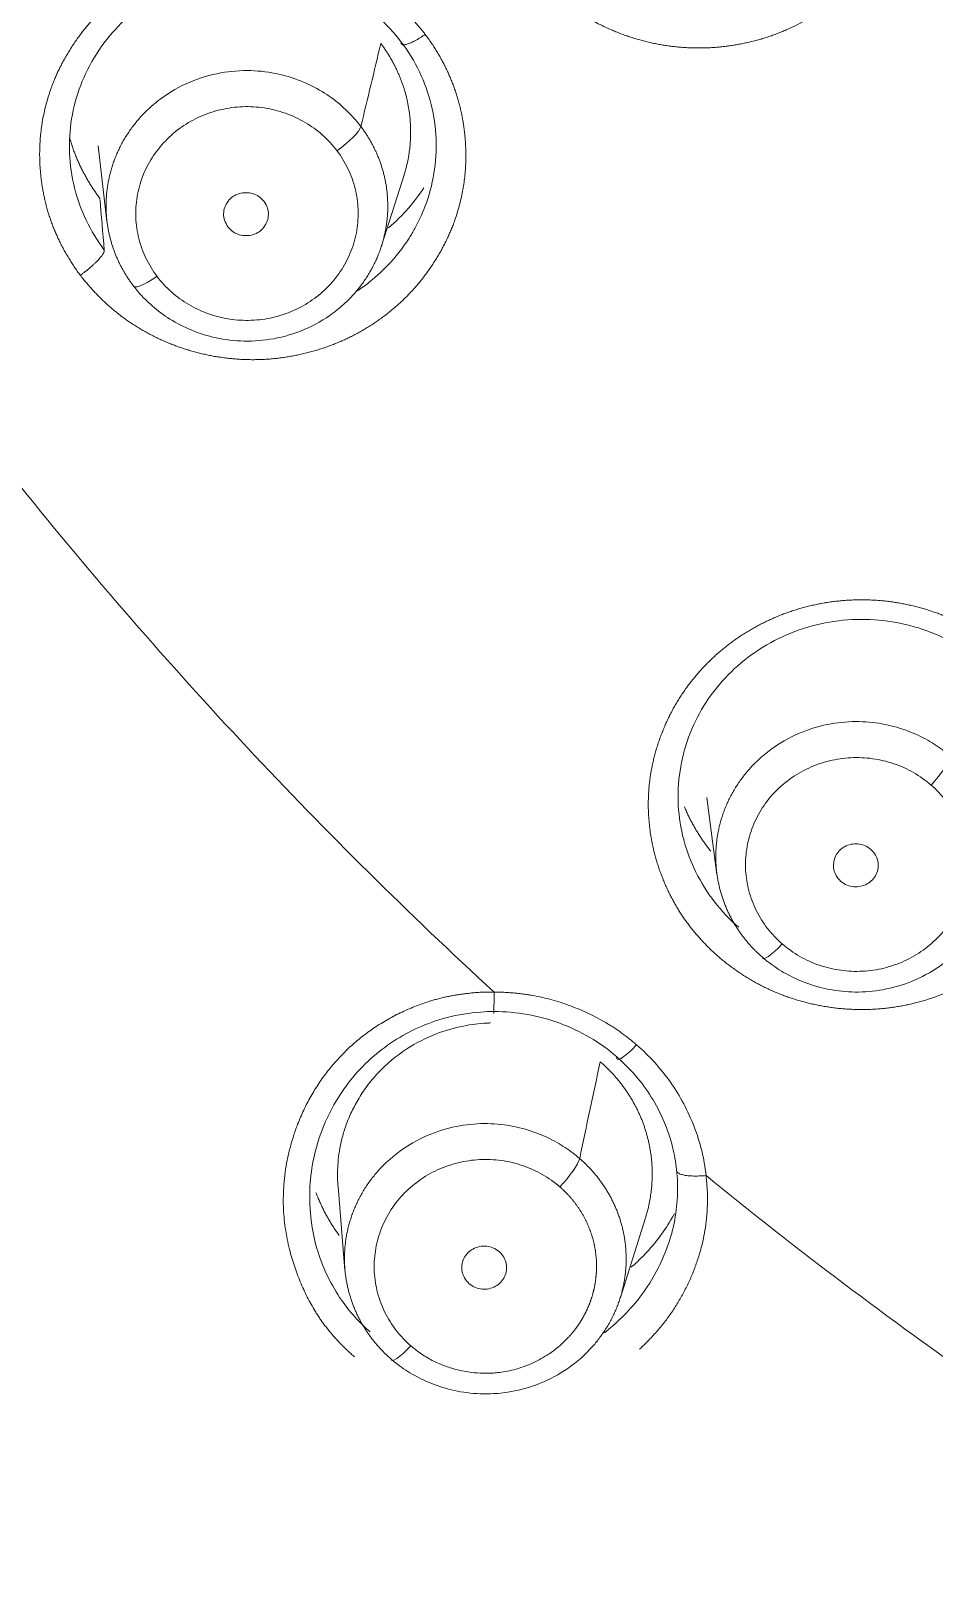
# Model space of a CAD drawing. Extents: x 19821 to 22981, y -91 to 2224.
# Drawn here: x 20707.21 to 20716.31, y 1173.91 to 1189.54 of the extents above; entities that cross this region are included whole.
import ezdxf

# ---------------------------------------------------------------- set-up
doc = ezdxf.new("R2010")
doc.units = 0
doc.header["$LTSCALE"] = 10
doc.header["$MEASUREMENT"] = 0
doc.layers.add('1', color=7, linetype='CONTINUOUS')

msp = doc.modelspace()

# ---------------------------------------------------------------- linework, layer by layer
at = {"layer": '1', "color": 7, "linetype": 'Continuous', "lineweight": 18}
for p, q in [((20707.884, 1188.379), (20707.974, 1187.615)), ((20710.742, 1187.371), (20710.976, 1188.106)), ((20714.02, 1181.81), (20714.123, 1181.035)), ((20710.303, 1177.891), (20710.373, 1177.044)), ((20713.146, 1176.76), (20713.402, 1177.573))]:
    msp.add_line(p, q, dxfattribs=at)
at = {"layer": '1', "color": 7, "linetype": 'Continuous', "lineweight": 13}
msp.add_line((20708.236, 1186.975), (20708.236, 1186.975), dxfattribs=at)
at = {"layer": '1', "color": 7, "linetype": 'Continuous', "lineweight": 18}
for centre, major_axis, ratio, start_param, end_param in [((20744.931, 1212.247), (-60.5, 0), 0.961262, 4.72417, 7.004197), ((20744.931, 1212.384), (60, 0), 0.961262, 1.582577, 4.712389), ((20744.931, 1212.384), (-59.925, 0), 0.961262, 4.712389, 7.853982), ((20710.292, 1188.413), (-0.239, -0.181), 0.223058, 1.404301, 2.877198), ((20708.478, 1187.146), (0.239, 0.181), 0.223107, 3.002507, 4.54517), ((20716.281, 1182.019), (-0.196, -0.227), 0.184523, 1.361301, 2.834198), ((20714.781, 1180.417), (0.196, 0.227), 0.184572, 2.959506, 4.502168), ((20712.539, 1177.968), (-0.197, -0.227), 0.184669, 1.361634, 2.818898), ((20711.038, 1176.366), (0.197, 0.227), 0.184719, 2.940224, 4.502107)]:
    msp.add_ellipse(centre, major_axis=major_axis, ratio=ratio, start_param=start_param, end_param=end_param, dxfattribs=at)
at = {"layer": '1', "color": 7, "linetype": 'Continuous', "lineweight": 13}
for centre, major_axis, start_param, end_param in [((20744.931, 1212.247), (59.425, 0), 1.570796, 4.70194), ((20744.931, 1212.247), (57.948, 0), 1.579187, 4.712389), ((20744.931, 1212.291), (57.403, 0), 1.579486, 4.712389), ((20744.931, 1213.073), (-47.825, 0), 0.658383, 0.807693), ((20744.931, 1213.073), (-47.825, 0), 0.867822, 1.017133)]:
    msp.add_ellipse(centre, major_axis=major_axis, ratio=0.961262, start_param=start_param, end_param=end_param, dxfattribs=at)
for points, degree, knots in [([(20715.676, 1192.642), (20715.927, 1192.31), (20716.075, 1191.717), (20716.093, 1191.31), (20716.028, 1190.909), (20715.882, 1190.527), (20715.771, 1190.354), (20715.549, 1190.003), (20714.851, 1189.516), (20714.432, 1189.421), (20714.227, 1189.374), (20713.805, 1189.36), (20713.39, 1189.424), (20713.19, 1189.496), (20712.993, 1189.567), (20712.453, 1189.885), (20712.203, 1190.216)], 2, [0, 0, 0, 0.125, 0.1875, 0.25, 0.3125, 0.375, 0.375, 0.5, 0.625, 0.625, 0.6875, 0.75, 0.8125, 0.8125, 0.875, 1, 1, 1]), ([(20707.705, 1187.075), (20707.453, 1187.412), (20707.356, 1187.8), (20707.307, 1187.997), (20707.288, 1188.409), (20707.385, 1189.012), (20707.613, 1189.367), (20707.841, 1189.725), (20708.19, 1189.966), (20708.536, 1190.205), (20708.955, 1190.3), (20709.37, 1190.393), (20709.79, 1190.327), (20709.996, 1190.295), (20710.392, 1190.153), (20710.571, 1190.047), (20710.922, 1189.84), (20711.182, 1189.503)], 2, [0, 0, 0, 0.125, 0.125, 0.1875, 0.25, 0.375, 0.375, 0.5, 0.5, 0.625, 0.625, 0.75, 0.75, 0.8125, 0.875, 0.875, 1, 1, 1]), ([(20711.182, 1189.503), (20711.434, 1189.166), (20711.531, 1188.778), (20711.58, 1188.581), (20711.599, 1188.169), (20711.502, 1187.566), (20711.274, 1187.211), (20711.046, 1186.853), (20710.697, 1186.612), (20710.351, 1186.373), (20709.932, 1186.279), (20709.518, 1186.185), (20709.098, 1186.251), (20708.891, 1186.283), (20708.495, 1186.425), (20708.316, 1186.531), (20707.965, 1186.738), (20707.705, 1187.075)], 2, [0, 0, 0, 0.125, 0.125, 0.1875, 0.25, 0.375, 0.375, 0.5, 0.5, 0.625, 0.625, 0.75, 0.75, 0.8125, 0.875, 0.875, 1, 1, 1]), ([(20708.478, 1187.064), (20708.435, 1187.121), (20708.398, 1187.182), (20708.336, 1187.31), (20708.312, 1187.377), (20708.278, 1187.514), (20708.268, 1187.584), (20708.262, 1187.725), (20708.267, 1187.796), (20708.29, 1187.935), (20708.308, 1188.004), (20708.359, 1188.136), (20708.391, 1188.2), (20708.468, 1188.32), (20708.513, 1188.376), (20708.612, 1188.48), (20708.667, 1188.527), (20708.786, 1188.61), (20708.849, 1188.646), (20708.983, 1188.705), (20709.052, 1188.728), (20709.195, 1188.761), (20709.268, 1188.771), (20709.415, 1188.776), (20709.488, 1188.772), (20709.633, 1188.75), (20709.704, 1188.732), (20709.842, 1188.683), (20709.908, 1188.653), (20710.033, 1188.579), (20710.092, 1188.536), (20710.2, 1188.44), (20710.249, 1188.388), (20710.292, 1188.331)], 3, [0, 0, 0, 0, 0.0625, 0.0625, 0.125, 0.125, 0.1875, 0.1875, 0.25, 0.25, 0.3125, 0.3125, 0.375, 0.375, 0.4375, 0.4375, 0.5, 0.5, 0.5625, 0.5625, 0.625, 0.625, 0.6875, 0.6875, 0.75, 0.75, 0.8125, 0.8125, 0.875, 0.875, 0.9375, 0.9375, 1, 1, 1, 1]), ([(20710.292, 1188.331), (20710.335, 1188.273), (20710.373, 1188.212), (20710.434, 1188.084), (20710.458, 1188.017), (20710.492, 1187.88), (20710.502, 1187.81), (20710.508, 1187.669), (20710.504, 1187.598), (20710.481, 1187.459), (20710.462, 1187.39), (20710.411, 1187.258), (20710.379, 1187.194), (20710.302, 1187.074), (20710.258, 1187.018), (20710.158, 1186.914), (20710.103, 1186.867), (20709.984, 1186.784), (20709.921, 1186.748), (20709.788, 1186.689), (20709.718, 1186.666), (20709.575, 1186.633), (20709.502, 1186.623), (20709.356, 1186.618), (20709.282, 1186.622), (20709.137, 1186.644), (20709.066, 1186.662), (20708.928, 1186.711), (20708.862, 1186.742), (20708.737, 1186.815), (20708.678, 1186.858), (20708.57, 1186.954), (20708.521, 1187.007), (20708.478, 1187.064)], 3, [0, 0, 0, 0, 0.0625, 0.0625, 0.125, 0.125, 0.1875, 0.1875, 0.25, 0.25, 0.3125, 0.3125, 0.375, 0.375, 0.4375, 0.4375, 0.5, 0.5, 0.5625, 0.5625, 0.625, 0.625, 0.6875, 0.6875, 0.75, 0.75, 0.8125, 0.8125, 0.875, 0.875, 0.9375, 0.9375, 1, 1, 1, 1]), ([(20707.947, 1187.329), (20707.876, 1187.423), (20707.815, 1187.524), (20707.716, 1187.73), (20707.678, 1187.834), (20707.65, 1187.941)], 3, [0, 0, 0, 0, 0.513808, 0.513808, 1, 1, 1, 1]), ([(20711.078, 1187.547), (20711.06, 1187.514), (20711.041, 1187.482), (20710.957, 1187.351), (20710.883, 1187.257), (20710.719, 1187.086), (20710.628, 1187.008), (20710.516, 1186.93), (20710.501, 1186.92), (20710.487, 1186.91)], 3, [0, 0, 0, 0, 0.129888, 0.129888, 0.535157, 0.535157, 0.940425, 0.940425, 1, 1, 1, 1]), ([(20714.141, 1180.203), (20713.822, 1180.483), (20713.644, 1180.842), (20713.553, 1181.026), (20713.446, 1181.425), (20713.41, 1182.034), (20713.555, 1182.427), (20713.702, 1182.823), (20713.991, 1183.128), (20714.278, 1183.431), (20714.667, 1183.607), (20715.052, 1183.781), (20715.477, 1183.801), (20715.687, 1183.811), (20716.105, 1183.751), (20716.303, 1183.683), (20716.69, 1183.551), (20717.018, 1183.274)], 2, [0, 0, 0, 0.125, 0.125, 0.1875, 0.25, 0.375, 0.375, 0.5, 0.5, 0.625, 0.625, 0.75, 0.75, 0.8125, 0.875, 0.875, 1, 1, 1]), ([(20717.018, 1183.274), (20717.337, 1182.994), (20717.515, 1182.634), (20717.606, 1182.451), (20717.714, 1182.052), (20717.749, 1181.443), (20717.604, 1181.049), (20717.458, 1180.654), (20717.169, 1180.349), (20716.882, 1180.046), (20716.493, 1179.869), (20716.107, 1179.695), (20715.682, 1179.675), (20715.473, 1179.666), (20715.055, 1179.726), (20714.857, 1179.793), (20714.469, 1179.925), (20714.141, 1180.203)], 2, [0, 0, 0, 0.125, 0.125, 0.1875, 0.25, 0.375, 0.375, 0.5, 0.5, 0.625, 0.625, 0.75, 0.75, 0.8125, 0.875, 0.875, 1, 1, 1]), ([(20714.781, 1180.335), (20714.727, 1180.382), (20714.677, 1180.434), (20714.589, 1180.547), (20714.551, 1180.608), (20714.488, 1180.735), (20714.463, 1180.802), (20714.427, 1180.938), (20714.416, 1181.009), (20714.408, 1181.149), (20714.412, 1181.22), (20714.433, 1181.36), (20714.451, 1181.428), (20714.5, 1181.561), (20714.531, 1181.626), (20714.606, 1181.747), (20714.65, 1181.804), (20714.748, 1181.909), (20714.802, 1181.956), (20714.92, 1182.041), (20714.983, 1182.077), (20715.115, 1182.138), (20715.185, 1182.162), (20715.327, 1182.197), (20715.4, 1182.208), (20715.546, 1182.215), (20715.62, 1182.212), (20715.765, 1182.192), (20715.836, 1182.175), (20715.975, 1182.128), (20716.042, 1182.098), (20716.168, 1182.025), (20716.227, 1181.983), (20716.282, 1181.936)], 3, [0, 0, 0, 0, 0.0625, 0.0625, 0.125, 0.125, 0.1875, 0.1875, 0.25, 0.25, 0.3125, 0.3125, 0.375, 0.375, 0.4375, 0.4375, 0.5, 0.5, 0.5625, 0.5625, 0.625, 0.625, 0.6875, 0.6875, 0.75, 0.75, 0.8125, 0.8125, 0.875, 0.875, 0.9375, 0.9375, 1, 1, 1, 1]), ([(20716.282, 1181.936), (20716.336, 1181.889), (20716.386, 1181.837), (20716.473, 1181.724), (20716.511, 1181.663), (20716.575, 1181.536), (20716.6, 1181.469), (20716.636, 1181.332), (20716.647, 1181.262), (20716.654, 1181.122), (20716.651, 1181.051), (20716.63, 1180.911), (20716.612, 1180.842), (20716.563, 1180.709), (20716.532, 1180.645), (20716.457, 1180.524), (20716.413, 1180.467), (20716.315, 1180.362), (20716.261, 1180.315), (20716.143, 1180.23), (20716.08, 1180.194), (20715.948, 1180.133), (20715.878, 1180.109), (20715.736, 1180.074), (20715.663, 1180.063), (20715.517, 1180.056), (20715.443, 1180.059), (20715.298, 1180.079), (20715.226, 1180.096), (20715.088, 1180.143), (20715.021, 1180.173), (20714.895, 1180.245), (20714.836, 1180.287), (20714.781, 1180.335)], 3, [0, 0, 0, 0, 0.0625, 0.0625, 0.125, 0.125, 0.1875, 0.1875, 0.25, 0.25, 0.3125, 0.3125, 0.375, 0.375, 0.4375, 0.4375, 0.5, 0.5, 0.5625, 0.5625, 0.625, 0.625, 0.6875, 0.6875, 0.75, 0.75, 0.8125, 0.8125, 0.875, 0.875, 0.9375, 0.9375, 1, 1, 1, 1]), ([(20714.342, 1180.502), (20714.252, 1180.58), (20714.17, 1180.666), (20714.026, 1180.853), (20713.963, 1180.953), (20713.861, 1181.159), (20713.821, 1181.264), (20713.791, 1181.372)], 3, [0, 0, 0, 0, 0.337895, 0.337895, 0.67579, 0.67579, 1, 1, 1, 1]), ([(20713.312, 1179.318), (20713.3, 1179.304), (20713.287, 1179.291), (20713.26, 1179.265), (20713.247, 1179.252), (20713.221, 1179.229), (20713.208, 1179.218), (20713.184, 1179.199), (20713.173, 1179.192), (20713.153, 1179.179), (20713.144, 1179.175), (20713.13, 1179.171), (20713.124, 1179.17), (20713.116, 1179.173), (20713.113, 1179.176), (20713.111, 1179.184), (20713.112, 1179.19), (20713.113, 1179.197)], 3, [0, 0, 0, 0, 0.125, 0.125, 0.25, 0.25, 0.375, 0.375, 0.5, 0.5, 0.625, 0.625, 0.75, 0.75, 0.875, 0.875, 1, 1, 1, 1]), ([(20711.038, 1176.283), (20710.983, 1176.33), (20710.934, 1176.383), (20710.846, 1176.496), (20710.808, 1176.557), (20710.745, 1176.684), (20710.72, 1176.751), (20710.684, 1176.887), (20710.673, 1176.957), (20710.665, 1177.098), (20710.669, 1177.169), (20710.69, 1177.309), (20710.708, 1177.377), (20710.757, 1177.51), (20710.788, 1177.574), (20710.863, 1177.696), (20710.907, 1177.753), (20711.005, 1177.857), (20711.059, 1177.905), (20711.177, 1177.99), (20711.24, 1178.026), (20711.372, 1178.087), (20711.442, 1178.111), (20711.584, 1178.146), (20711.657, 1178.157), (20711.803, 1178.164), (20711.877, 1178.161), (20712.022, 1178.141), (20712.094, 1178.124), (20712.232, 1178.077), (20712.299, 1178.047), (20712.425, 1177.975), (20712.485, 1177.933), (20712.539, 1177.886)], 3, [0, 0, 0, 0, 0.0625, 0.0625, 0.125, 0.125, 0.1875, 0.1875, 0.25, 0.25, 0.3125, 0.3125, 0.375, 0.375, 0.4375, 0.4375, 0.5, 0.5, 0.5625, 0.5625, 0.625, 0.625, 0.6875, 0.6875, 0.75, 0.75, 0.8125, 0.8125, 0.875, 0.875, 0.9375, 0.9375, 1, 1, 1, 1]), ([(20714.013, 1178), (20714.003, 1177.999), (20713.967, 1177.996), (20713.905, 1177.994), (20713.851, 1177.996), (20713.814, 1178), (20713.791, 1178.004), (20713.771, 1178.009), (20713.746, 1178.017), (20713.722, 1178.031), (20713.713, 1178.047), (20713.715, 1178.058), (20713.716, 1178.06)], 3, [0, 0, 0, 0, 0.050604, 0.200088, 0.349573, 0.424315, 0.499058, 0.5738, 0.648542, 0.798027, 0.947512, 1, 1, 1, 1]), ([(20712.539, 1177.886), (20712.543, 1177.882), (20712.552, 1177.875), (20712.564, 1177.864), (20712.576, 1177.852), (20712.588, 1177.841), (20712.6, 1177.829), (20712.611, 1177.818), (20712.622, 1177.806), (20712.633, 1177.794), (20712.644, 1177.782), (20712.654, 1177.77), (20712.664, 1177.758), (20712.674, 1177.746), (20712.684, 1177.733), (20712.694, 1177.721), (20712.703, 1177.709), (20712.712, 1177.696), (20712.721, 1177.684), (20712.73, 1177.671), (20712.738, 1177.658), (20712.746, 1177.645), (20712.754, 1177.633), (20712.762, 1177.62), (20712.769, 1177.607), (20712.777, 1177.594), (20712.784, 1177.581), (20712.79, 1177.568), (20712.797, 1177.555), (20712.804, 1177.542), (20712.81, 1177.529), (20712.816, 1177.516), (20712.822, 1177.503), (20712.827, 1177.49), (20712.833, 1177.477), (20712.838, 1177.464), (20712.843, 1177.451), (20712.847, 1177.438), (20712.852, 1177.425), (20712.856, 1177.412), (20712.861, 1177.399), (20712.865, 1177.386), (20712.868, 1177.374), (20712.872, 1177.361), (20712.876, 1177.348), (20712.879, 1177.335), (20712.882, 1177.322), (20712.885, 1177.309), (20712.887, 1177.297), (20712.89, 1177.284), (20712.892, 1177.271), (20712.895, 1177.259), (20712.897, 1177.246), (20712.899, 1177.234), (20712.9, 1177.221), (20712.902, 1177.209), (20712.903, 1177.197), (20712.904, 1177.184), (20712.906, 1177.172), (20712.907, 1177.16), (20712.907, 1177.148), (20712.908, 1177.136), (20712.909, 1177.124), (20712.909, 1177.112), (20712.909, 1177.1), (20712.909, 1177.089), (20712.909, 1177.077), (20712.909, 1177.065), (20712.909, 1177.054), (20712.908, 1177.043), (20712.908, 1177.031), (20712.907, 1177.02), (20712.906, 1177.009), (20712.906, 1176.998), (20712.904, 1176.987), (20712.903, 1176.976), (20712.902, 1176.965), (20712.901, 1176.954), (20712.899, 1176.943), (20712.898, 1176.933), (20712.896, 1176.922), (20712.895, 1176.912), (20712.893, 1176.901), (20712.891, 1176.891), (20712.889, 1176.881), (20712.887, 1176.871), (20712.885, 1176.861), (20712.882, 1176.851), (20712.88, 1176.841), (20712.878, 1176.831), (20712.875, 1176.822), (20712.873, 1176.812), (20712.87, 1176.803), (20712.867, 1176.794), (20712.865, 1176.784), (20712.862, 1176.775), (20712.859, 1176.766), (20712.856, 1176.757), (20712.853, 1176.748), (20712.85, 1176.74), (20712.847, 1176.731), (20712.844, 1176.722), (20712.841, 1176.714), (20712.837, 1176.705), (20712.834, 1176.697), (20712.831, 1176.689), (20712.827, 1176.681), (20712.824, 1176.673), (20712.82, 1176.665), (20712.817, 1176.657), (20712.813, 1176.649), (20712.81, 1176.642), (20712.806, 1176.634), (20712.803, 1176.627), (20712.799, 1176.619), (20712.795, 1176.612), (20712.792, 1176.605), (20712.788, 1176.598), (20712.784, 1176.591), (20712.781, 1176.584), (20712.777, 1176.577), (20712.773, 1176.571), (20712.769, 1176.564), (20712.765, 1176.557), (20712.762, 1176.551), (20712.758, 1176.545), (20712.754, 1176.538), (20712.75, 1176.532), (20712.746, 1176.526), (20712.743, 1176.52), (20712.739, 1176.514), (20712.735, 1176.508), (20712.731, 1176.502), (20712.727, 1176.497), (20712.723, 1176.491), (20712.72, 1176.486), (20712.716, 1176.48), (20712.712, 1176.475), (20712.708, 1176.47), (20712.705, 1176.465), (20712.701, 1176.46), (20712.697, 1176.454), (20712.693, 1176.45), (20712.69, 1176.445), (20712.686, 1176.44), (20712.682, 1176.435), (20712.679, 1176.431), (20712.675, 1176.426), (20712.671, 1176.422), (20712.668, 1176.417), (20712.664, 1176.413), (20712.661, 1176.409), (20712.657, 1176.405), (20712.654, 1176.4), (20712.65, 1176.396), (20712.647, 1176.393), (20712.643, 1176.389), (20712.64, 1176.385), (20712.637, 1176.381), (20712.633, 1176.377), (20712.63, 1176.374), (20712.627, 1176.37), (20712.59, 1176.331), (20712.522, 1176.267), (20712.422, 1176.194), (20712.341, 1176.147), (20712.261, 1176.107), (20712.175, 1176.072), (20712.079, 1176.042), (20711.994, 1176.024), (20711.92, 1176.013), (20711.796, 1176.003), (20711.637, 1176.011), (20711.483, 1176.046), (20711.388, 1176.077), (20711.327, 1176.101), (20711.266, 1176.129), (20711.206, 1176.162), (20711.147, 1176.199), (20711.102, 1176.231), (20711.071, 1176.256), (20711.054, 1176.27), (20711.043, 1176.279), (20711.038, 1176.283)], 3, [0, 0, 0, 0, 0.004832, 0.009642, 0.014431, 0.019198, 0.023943, 0.028666, 0.033368, 0.038049, 0.042707, 0.047344, 0.05196, 0.056553, 0.061125, 0.065675, 0.070204, 0.074711, 0.079197, 0.08366, 0.088102, 0.092523, 0.096921, 0.101298, 0.105654, 0.109987, 0.1143, 0.11859, 0.122859, 0.127106, 0.131331, 0.135535, 0.139717, 0.143878, 0.148016, 0.152133, 0.156229, 0.160303, 0.164355, 0.168385, 0.172394, 0.176381, 0.180347, 0.184291, 0.188213, 0.192113, 0.195992, 0.199849, 0.203685, 0.207499, 0.211291, 0.215062, 0.21881, 0.222538, 0.226243, 0.229927, 0.233589, 0.23723, 0.240849, 0.244446, 0.248022, 0.251576, 0.255108, 0.258619, 0.262108, 0.265575, 0.269021, 0.272445, 0.275847, 0.279227, 0.282586, 0.285924, 0.289239, 0.292533, 0.295806, 0.299057, 0.302286, 0.305493, 0.308679, 0.311843, 0.314985, 0.318106, 0.321205, 0.324282, 0.327338, 0.330372, 0.333384, 0.336375, 0.339344, 0.342292, 0.345217, 0.348122, 0.351004, 0.353865, 0.356704, 0.359521, 0.362317, 0.365091, 0.367844, 0.370575, 0.373284, 0.375971, 0.378637, 0.381281, 0.383904, 0.386504, 0.389084, 0.391641, 0.394177, 0.396691, 0.399184, 0.401655, 0.404104, 0.406531, 0.408937, 0.411322, 0.413684, 0.416025, 0.418344, 0.420642, 0.422918, 0.425172, 0.427405, 0.429616, 0.431805, 0.433973, 0.436118, 0.438243, 0.440345, 0.442426, 0.444486, 0.446523, 0.448539, 0.450534, 0.452506, 0.454457, 0.456387, 0.458294, 0.460181, 0.462045, 0.463888, 0.465709, 0.467508, 0.469286, 0.471042, 0.472776, 0.474489, 0.47618, 0.47785, 0.479497, 0.481124, 0.482728, 0.484311, 0.485872, 0.487411, 0.488929, 0.490425, 0.4919, 0.493353, 0.494784, 0.496194, 0.497581, 0.498948, 0.543054, 0.578533, 0.605381, 0.623592, 0.655956, 0.684566, 0.709417, 0.730505, 0.747828, 0.815777, 0.864408, 0.88261, 0.901287, 0.920436, 0.940057, 0.960147, 0.980706, 0.987795, 0.994227, 1, 1, 1, 1]), ([(20714.013, 1178), (20714.014, 1177.992), (20714.015, 1177.976), (20714.018, 1177.953), (20714.02, 1177.929), (20714.022, 1177.906), (20714.023, 1177.882), (20714.025, 1177.858), (20714.026, 1177.835), (20714.027, 1177.812), (20714.027, 1177.788), (20714.027, 1177.765), (20714.027, 1177.741), (20714.027, 1177.718), (20714.026, 1177.695), (20714.025, 1177.671), (20714.024, 1177.648), (20714.023, 1177.625), (20714.021, 1177.602), (20714.019, 1177.579), (20714.016, 1177.555), (20714.014, 1177.532), (20714.011, 1177.509), (20714.008, 1177.486), (20714.004, 1177.463), (20714, 1177.44), (20713.996, 1177.417), (20713.986, 1177.362), (20713.966, 1177.274), (20713.931, 1177.156), (20713.889, 1177.039), (20713.84, 1176.924), (20713.783, 1176.811), (20713.72, 1176.702), (20713.651, 1176.597), (20713.575, 1176.496), (20713.492, 1176.399), (20713.414, 1176.317), (20713.363, 1176.269), (20713.342, 1176.25)], 3, [0, 0, 0, 0, 0.012447, 0.024859, 0.03724, 0.049589, 0.061909, 0.074201, 0.086467, 0.098709, 0.110927, 0.123125, 0.135304, 0.147465, 0.159609, 0.17174, 0.183858, 0.195965, 0.208063, 0.220154, 0.232239, 0.24432, 0.256399, 0.268478, 0.280558, 0.292641, 0.304729, 0.316824, 0.380386, 0.443937, 0.507708, 0.571928, 0.636826, 0.701042, 0.765032, 0.829041, 0.893319, 0.958115, 1, 1, 1, 1]), ([(20710.626, 1176.424), (20710.518, 1176.518), (20710.3, 1176.76), (20710.096, 1177.178), (20710.035, 1177.492), (20710.024, 1177.628)], 3, [0, 0, 0, 0, 0.314199, 0.705418, 1, 1, 1, 1]), ([(20710.468, 1176.173), (20710.461, 1176.179), (20710.449, 1176.189), (20710.431, 1176.206), (20710.413, 1176.222), (20710.395, 1176.239), (20710.378, 1176.255), (20710.361, 1176.272), (20710.344, 1176.289), (20710.327, 1176.306), (20710.311, 1176.323), (20710.295, 1176.34), (20710.279, 1176.358), (20710.263, 1176.375), (20710.248, 1176.393), (20710.233, 1176.411), (20710.218, 1176.429), (20710.203, 1176.447), (20710.189, 1176.465), (20710.175, 1176.483), (20710.161, 1176.501), (20710.148, 1176.52), (20710.134, 1176.539), (20710.121, 1176.557), (20710.109, 1176.576), (20710.096, 1176.595), (20710.084, 1176.614), (20710.062, 1176.65), (20710.031, 1176.703), (20709.992, 1176.775), (20709.956, 1176.85), (20709.911, 1176.954), (20709.861, 1177.088), (20709.818, 1177.234), (20709.791, 1177.353), (20709.78, 1177.417), (20709.776, 1177.444)], 3, [0, 0, 0, 0, 0.016601, 0.033131, 0.04959, 0.065981, 0.082306, 0.098566, 0.114762, 0.130897, 0.146973, 0.162991, 0.178953, 0.194861, 0.210717, 0.226523, 0.24228, 0.257992, 0.273658, 0.289283, 0.304867, 0.320412, 0.335921, 0.351396, 0.366839, 0.382252, 0.397636, 0.412995, 0.467255, 0.522512, 0.578843, 0.636318, 0.752825, 0.86891, 0.944607, 1, 1, 1, 1]), ([(20713.498, 1177.006), (20713.453, 1176.925), (20713.402, 1176.847), (20713.289, 1176.699), (20713.226, 1176.629), (20713.105, 1176.511), (20713.048, 1176.461), (20712.989, 1176.415)], 3, [0, 0, 0, 0, 0.356824, 0.356824, 0.713649, 0.713649, 1, 1, 1, 1])]:
    msp.add_open_spline(points, degree=degree, knots=knots, dxfattribs=at)
at = {"layer": '1', "color": 7, "linetype": 'Continuous', "lineweight": 18}
for points, knots in [([(20707.65, 1187.941), (20707.649, 1187.947), (20707.647, 1187.953), (20707.617, 1188.072), (20707.601, 1188.188), (20707.591, 1188.421), (20707.599, 1188.537), (20707.636, 1188.767), (20707.667, 1188.881), (20707.751, 1189.099), (20707.804, 1189.205), (20707.931, 1189.403), (20708.004, 1189.497), (20708.168, 1189.668), (20708.259, 1189.746), (20708.455, 1189.883), (20708.56, 1189.942), (20708.78, 1190.04), (20708.895, 1190.079), (20709.13, 1190.134), (20709.25, 1190.15), (20709.492, 1190.16), (20709.614, 1190.153), (20709.853, 1190.117), (20709.971, 1190.088), (20710.198, 1190.007), (20710.307, 1189.957), (20710.514, 1189.835), (20710.611, 1189.765), (20710.789, 1189.607), (20710.869, 1189.52), (20710.941, 1189.425)], [0, 0, 0, 0, 0.003825, 0.003825, 0.07498, 0.07498, 0.146135, 0.146135, 0.217291, 0.217291, 0.288446, 0.288446, 0.359601, 0.359601, 0.430757, 0.430757, 0.501912, 0.501912, 0.573068, 0.573068, 0.644223, 0.644223, 0.715378, 0.715378, 0.786534, 0.786534, 0.857689, 0.857689, 0.928845, 0.928845, 1, 1, 1, 1]), ([(20710.734, 1189.411), (20710.742, 1189.401), (20710.757, 1189.381), (20710.778, 1189.35), (20710.799, 1189.318), (20710.819, 1189.286), (20710.838, 1189.253), (20710.857, 1189.22), (20710.875, 1189.187), (20710.891, 1189.152), (20710.907, 1189.118), (20710.923, 1189.083), (20710.937, 1189.047), (20710.95, 1189.011), (20710.963, 1188.975), (20710.974, 1188.939), (20710.985, 1188.902), (20710.994, 1188.864), (20711.003, 1188.827), (20711.01, 1188.789), (20711.017, 1188.751), (20711.023, 1188.712), (20711.027, 1188.674), (20711.031, 1188.635), (20711.033, 1188.596), (20711.035, 1188.557), (20711.035, 1188.518), (20711.035, 1188.478), (20711.033, 1188.439), (20711.031, 1188.4), (20711.027, 1188.36), (20711.022, 1188.321), (20711.011, 1188.247), (20710.993, 1188.165), (20710.973, 1188.097), (20710.966, 1188.076)], [0, 0, 0, 0, 0.026519, 0.053096, 0.079732, 0.106426, 0.133179, 0.159991, 0.186861, 0.21379, 0.240778, 0.267824, 0.294928, 0.322091, 0.349312, 0.376592, 0.40393, 0.431327, 0.458782, 0.486295, 0.513866, 0.541496, 0.569185, 0.596931, 0.624736, 0.652599, 0.68052, 0.708499, 0.736537, 0.764632, 0.792786, 0.820998, 0.849268, 0.953518, 1, 1, 1, 1]), ([(20710.941, 1189.425), (20711.012, 1189.331), (20711.073, 1189.23), (20711.175, 1189.019), (20711.214, 1188.909), (20711.271, 1188.682), (20711.287, 1188.566), (20711.297, 1188.333), (20711.289, 1188.217), (20711.251, 1187.987), (20711.221, 1187.873), (20711.15, 1187.69), (20711.116, 1187.617), (20711.078, 1187.547)], [0, 0, 0, 0, 0.176072, 0.176072, 0.352144, 0.352144, 0.528216, 0.528216, 0.704287, 0.704287, 0.880359, 0.880359, 1, 1, 1, 1]), ([(20710.534, 1188.574), (20710.53, 1188.578), (20710.523, 1188.588), (20710.512, 1188.601), (20710.502, 1188.615), (20710.491, 1188.628), (20710.441, 1188.686), (20710.34, 1188.788), (20710.165, 1188.92), (20709.951, 1189.031), (20709.7, 1189.112), (20709.418, 1189.147), (20709.112, 1189.124), (20708.8, 1189.031), (20708.588, 1188.911), (20708.468, 1188.817), (20708.424, 1188.78), (20708.381, 1188.741), (20708.341, 1188.701), (20708.303, 1188.66), (20708.267, 1188.617), (20708.233, 1188.574), (20708.201, 1188.53), (20708.172, 1188.485), (20708.144, 1188.44), (20708.118, 1188.394), (20708.095, 1188.347), (20708.074, 1188.301), (20708.054, 1188.253), (20708.037, 1188.206), (20708.022, 1188.159), (20708.008, 1188.112), (20707.997, 1188.065), (20707.987, 1188.018), (20707.979, 1187.971), (20707.973, 1187.924), (20707.968, 1187.878), (20707.966, 1187.832), (20707.964, 1187.787), (20707.965, 1187.742), (20707.967, 1187.698), (20707.97, 1187.654), (20707.975, 1187.611), (20707.981, 1187.568), (20707.988, 1187.527), (20707.997, 1187.486), (20708.007, 1187.446), (20708.018, 1187.406), (20708.03, 1187.368), (20708.043, 1187.33), (20708.056, 1187.293), (20708.071, 1187.257), (20708.087, 1187.222), (20708.103, 1187.188), (20708.12, 1187.155), (20708.138, 1187.123), (20708.157, 1187.091), (20708.175, 1187.061), (20708.195, 1187.031), (20708.215, 1187.002), (20708.229, 1186.984), (20708.236, 1186.975)], [0, 0, 0, 0, 0.004015, 0.007996, 0.011942, 0.015855, 0.019734, 0.064711, 0.114332, 0.168596, 0.227502, 0.291048, 0.359234, 0.432056, 0.509512, 0.522903, 0.536174, 0.549323, 0.562352, 0.575259, 0.588045, 0.600709, 0.613253, 0.625675, 0.637976, 0.650156, 0.662214, 0.674151, 0.685967, 0.697662, 0.709235, 0.720687, 0.732018, 0.743227, 0.754315, 0.765282, 0.776127, 0.786851, 0.797453, 0.807935, 0.818295, 0.828533, 0.83865, 0.848646, 0.85852, 0.868273, 0.877905, 0.887415, 0.896804, 0.906071, 0.915217, 0.924242, 0.933145, 0.941927, 0.950587, 0.959126, 0.967544, 0.97584, 0.984015, 0.992068, 1, 1, 1, 1]), ([(20708.236, 1186.975), (20708.239, 1186.97), (20708.246, 1186.961), (20708.257, 1186.948), (20708.267, 1186.934), (20708.278, 1186.921), (20708.329, 1186.861), (20708.432, 1186.757), (20708.61, 1186.625), (20708.826, 1186.514), (20709.078, 1186.435), (20709.36, 1186.401), (20709.663, 1186.426), (20709.973, 1186.519), (20710.182, 1186.638), (20710.301, 1186.731), (20710.345, 1186.768), (20710.387, 1186.807), (20710.428, 1186.847), (20710.466, 1186.888), (20710.502, 1186.93), (20710.536, 1186.973), (20710.567, 1187.017), (20710.597, 1187.062), (20710.625, 1187.108), (20710.65, 1187.153), (20710.674, 1187.2), (20710.695, 1187.246), (20710.714, 1187.293), (20710.732, 1187.34), (20710.747, 1187.388), (20710.761, 1187.435), (20710.772, 1187.482), (20710.782, 1187.529), (20710.79, 1187.576), (20710.796, 1187.622), (20710.801, 1187.668), (20710.804, 1187.714), (20710.805, 1187.76), (20710.804, 1187.805), (20710.803, 1187.849), (20710.799, 1187.893), (20710.795, 1187.936), (20710.789, 1187.978), (20710.781, 1188.02), (20710.773, 1188.061), (20710.763, 1188.101), (20710.752, 1188.141), (20710.74, 1188.179), (20710.727, 1188.217), (20710.713, 1188.254), (20710.699, 1188.29), (20710.683, 1188.325), (20710.667, 1188.359), (20710.649, 1188.393), (20710.632, 1188.425), (20710.613, 1188.457), (20710.594, 1188.487), (20710.574, 1188.517), (20710.554, 1188.546), (20710.541, 1188.565), (20710.534, 1188.574)], [0, 0, 0, 0, 0.003927, 0.007866, 0.011819, 0.015784, 0.019761, 0.065641, 0.115909, 0.170561, 0.229595, 0.293007, 0.360793, 0.432948, 0.509466, 0.522824, 0.536063, 0.549181, 0.56218, 0.575059, 0.587818, 0.600457, 0.612976, 0.625376, 0.637655, 0.649815, 0.661855, 0.673776, 0.685576, 0.697257, 0.708818, 0.720259, 0.731581, 0.742783, 0.753865, 0.764827, 0.77567, 0.786393, 0.796996, 0.807479, 0.817843, 0.828087, 0.838212, 0.848217, 0.858102, 0.867868, 0.877514, 0.88704, 0.896447, 0.905734, 0.914901, 0.923949, 0.932878, 0.941686, 0.950376, 0.958945, 0.967395, 0.975726, 0.983937, 0.992028, 1, 1, 1, 1]), ([(20707.597, 1188.459), (20707.599, 1188.454), (20707.602, 1188.441), (20707.608, 1188.422), (20707.615, 1188.4), (20707.622, 1188.379), (20707.63, 1188.358), (20707.637, 1188.336), (20707.645, 1188.315), (20707.653, 1188.294), (20707.661, 1188.274), (20707.67, 1188.253), (20707.679, 1188.232), (20707.688, 1188.212), (20707.697, 1188.192), (20707.707, 1188.171), (20707.717, 1188.151), (20707.726, 1188.131), (20707.737, 1188.112), (20707.747, 1188.092), (20707.758, 1188.073), (20707.769, 1188.053), (20707.78, 1188.034), (20707.791, 1188.015), (20707.803, 1187.996), (20707.814, 1187.977), (20707.826, 1187.959), (20707.839, 1187.94), (20707.851, 1187.922), (20707.863, 1187.904), (20707.876, 1187.886), (20707.889, 1187.868), (20707.898, 1187.856), (20707.902, 1187.851)], [0, 0, 0, 0, 0.024025, 0.057148, 0.090231, 0.123273, 0.156273, 0.189233, 0.222152, 0.25503, 0.287868, 0.320664, 0.35342, 0.386135, 0.418809, 0.451443, 0.484035, 0.516587, 0.549099, 0.58157, 0.614, 0.646389, 0.678738, 0.711047, 0.743315, 0.775542, 0.807729, 0.839875, 0.871981, 0.904046, 0.936071, 0.968056, 1, 1, 1, 1]), ([(20710.812, 1187.553), (20710.884, 1187.614), (20711.013, 1187.742), (20711.122, 1187.885), (20711.169, 1187.957)], [0, 0, 0, 0, 0.521663, 1, 1, 1, 1]), ([(20713.791, 1181.372), (20713.79, 1181.377), (20713.789, 1181.381), (20713.758, 1181.499), (20713.74, 1181.614), (20713.727, 1181.847), (20713.733, 1181.964), (20713.768, 1182.194), (20713.797, 1182.308), (20713.878, 1182.528), (20713.929, 1182.634), (20714.053, 1182.834), (20714.125, 1182.928), (20714.287, 1183.102), (20714.377, 1183.181), (20714.571, 1183.32), (20714.675, 1183.381), (20714.893, 1183.482), (20715.008, 1183.522), (20715.242, 1183.58), (20715.362, 1183.597), (20715.604, 1183.61), (20715.726, 1183.605), (20715.965, 1183.572), (20716.083, 1183.544), (20716.312, 1183.467), (20716.422, 1183.417), (20716.63, 1183.298), (20716.728, 1183.229), (20716.818, 1183.151)], [0, 0, 0, 0, 0.003106, 0.003106, 0.07979, 0.07979, 0.156474, 0.156474, 0.233158, 0.233158, 0.309842, 0.309842, 0.386527, 0.386527, 0.463211, 0.463211, 0.539895, 0.539895, 0.616579, 0.616579, 0.693263, 0.693263, 0.769947, 0.769947, 0.846632, 0.846632, 0.923316, 0.923316, 1, 1, 1, 1]), ([(20716.481, 1182.224), (20716.477, 1182.228), (20716.468, 1182.236), (20716.455, 1182.247), (20716.441, 1182.258), (20716.428, 1182.268), (20716.367, 1182.316), (20716.245, 1182.395), (20716.046, 1182.489), (20715.813, 1182.555), (20715.55, 1182.584), (20715.266, 1182.562), (20714.972, 1182.478), (20714.687, 1182.325), (20714.506, 1182.165), (20714.409, 1182.05), (20714.374, 1182.004), (20714.341, 1181.958), (20714.31, 1181.91), (20714.282, 1181.862), (20714.256, 1181.814), (20714.232, 1181.765), (20714.21, 1181.715), (20714.191, 1181.665), (20714.174, 1181.615), (20714.159, 1181.565), (20714.146, 1181.515), (20714.135, 1181.465), (20714.126, 1181.415), (20714.12, 1181.366), (20714.115, 1181.317), (20714.112, 1181.268), (20714.111, 1181.219), (20714.111, 1181.171), (20714.114, 1181.124), (20714.118, 1181.077), (20714.124, 1181.031), (20714.131, 1180.986), (20714.14, 1180.941), (20714.15, 1180.897), (20714.161, 1180.854), (20714.174, 1180.812), (20714.188, 1180.771), (20714.203, 1180.731), (20714.219, 1180.691), (20714.237, 1180.653), (20714.255, 1180.616), (20714.274, 1180.58), (20714.294, 1180.544), (20714.315, 1180.51), (20714.336, 1180.477), (20714.359, 1180.445), (20714.381, 1180.413), (20714.405, 1180.383), (20714.429, 1180.354), (20714.453, 1180.326), (20714.478, 1180.299), (20714.503, 1180.273), (20714.529, 1180.248), (20714.554, 1180.224), (20714.572, 1180.208), (20714.581, 1180.201)], [0, 0, 0, 0, 0.004015, 0.007996, 0.011942, 0.015855, 0.019734, 0.064711, 0.114332, 0.168596, 0.227502, 0.291048, 0.359234, 0.432056, 0.509512, 0.522903, 0.536174, 0.549323, 0.562352, 0.575259, 0.588045, 0.600709, 0.613253, 0.625675, 0.637976, 0.650156, 0.662214, 0.674151, 0.685967, 0.697662, 0.709235, 0.720687, 0.732018, 0.743227, 0.754315, 0.765282, 0.776127, 0.786851, 0.797454, 0.807935, 0.818295, 0.828533, 0.83865, 0.848646, 0.85852, 0.868273, 0.877905, 0.887415, 0.896804, 0.906071, 0.915217, 0.924242, 0.933145, 0.941927, 0.950587, 0.959126, 0.967544, 0.97584, 0.984015, 0.992068, 1, 1, 1, 1]), ([(20714.581, 1180.201), (20714.585, 1180.197), (20714.594, 1180.19), (20714.607, 1180.179), (20714.62, 1180.168), (20714.634, 1180.157), (20714.696, 1180.109), (20714.82, 1180.028), (20715.023, 1179.934), (20715.258, 1179.868), (20715.521, 1179.841), (20715.804, 1179.865), (20716.096, 1179.949), (20716.378, 1180.102), (20716.556, 1180.261), (20716.653, 1180.375), (20716.688, 1180.42), (20716.721, 1180.467), (20716.751, 1180.514), (20716.78, 1180.562), (20716.806, 1180.61), (20716.83, 1180.659), (20716.851, 1180.709), (20716.871, 1180.758), (20716.888, 1180.808), (20716.903, 1180.858), (20716.916, 1180.908), (20716.927, 1180.958), (20716.935, 1181.008), (20716.942, 1181.057), (20716.947, 1181.107), (20716.95, 1181.156), (20716.951, 1181.204), (20716.951, 1181.252), (20716.948, 1181.299), (20716.944, 1181.346), (20716.939, 1181.392), (20716.931, 1181.437), (20716.923, 1181.482), (20716.913, 1181.526), (20716.901, 1181.569), (20716.889, 1181.611), (20716.875, 1181.652), (20716.86, 1181.692), (20716.843, 1181.732), (20716.826, 1181.77), (20716.808, 1181.808), (20716.789, 1181.844), (20716.769, 1181.879), (20716.748, 1181.914), (20716.726, 1181.947), (20716.704, 1181.979), (20716.681, 1182.011), (20716.658, 1182.041), (20716.634, 1182.07), (20716.609, 1182.098), (20716.584, 1182.126), (20716.559, 1182.152), (20716.533, 1182.177), (20716.508, 1182.201), (20716.49, 1182.216), (20716.481, 1182.224)], [0, 0, 0, 0, 0.003927, 0.007866, 0.011819, 0.015784, 0.019761, 0.065641, 0.115908, 0.170561, 0.229595, 0.293007, 0.360793, 0.432948, 0.509466, 0.522824, 0.536063, 0.549181, 0.56218, 0.575058, 0.587817, 0.600456, 0.612976, 0.625375, 0.637655, 0.649815, 0.661855, 0.673775, 0.685576, 0.697257, 0.708818, 0.720259, 0.73158, 0.742782, 0.753864, 0.764826, 0.775669, 0.786392, 0.796995, 0.807479, 0.817843, 0.828087, 0.838211, 0.848216, 0.858102, 0.867867, 0.877513, 0.887039, 0.896446, 0.905733, 0.914901, 0.923949, 0.932877, 0.941686, 0.950375, 0.958945, 0.967395, 0.975726, 0.983937, 0.992028, 1, 1, 1, 1]), ([(20713.795, 1181.715), (20713.798, 1181.71), (20713.803, 1181.697), (20713.812, 1181.678), (20713.821, 1181.657), (20713.831, 1181.636), (20713.841, 1181.616), (20713.851, 1181.595), (20713.861, 1181.575), (20713.872, 1181.555), (20713.883, 1181.535), (20713.894, 1181.515), (20713.905, 1181.496), (20713.917, 1181.476), (20713.929, 1181.457), (20713.941, 1181.438), (20713.953, 1181.418), (20713.965, 1181.4), (20713.978, 1181.381), (20713.991, 1181.362), (20714.004, 1181.344), (20714.017, 1181.326), (20714.031, 1181.308), (20714.044, 1181.29), (20714.054, 1181.277), (20714.06, 1181.271), (20714.06, 1181.27)], [0, 0, 0, 0, 0.035048, 0.079178, 0.123254, 0.167276, 0.211243, 0.255156, 0.299016, 0.342821, 0.386572, 0.430268, 0.473911, 0.5175, 0.561035, 0.604516, 0.647943, 0.691317, 0.734636, 0.777902, 0.821113, 0.864271, 0.907375, 0.950426, 0.993423, 1, 1, 1, 1]), ([(20709.776, 1177.444), (20709.774, 1177.454), (20709.767, 1177.499), (20709.758, 1177.581), (20709.751, 1177.69), (20709.751, 1177.8), (20709.757, 1177.914), (20709.769, 1178.032), (20709.79, 1178.155), (20709.818, 1178.277), (20709.853, 1178.398), (20709.898, 1178.526), (20709.956, 1178.66), (20710.027, 1178.797), (20710.107, 1178.928), (20710.198, 1179.054), (20710.298, 1179.172), (20710.408, 1179.284), (20710.526, 1179.386), (20710.652, 1179.48), (20710.787, 1179.566), (20710.929, 1179.641), (20711.075, 1179.705), (20711.19, 1179.746), (20711.271, 1179.77), (20711.316, 1179.782), (20711.361, 1179.794), (20711.407, 1179.804), (20711.453, 1179.813), (20711.499, 1179.821), (20711.545, 1179.828), (20711.592, 1179.834), (20711.639, 1179.839), (20711.686, 1179.844), (20711.733, 1179.847), (20711.78, 1179.849), (20711.828, 1179.85), (20711.86, 1179.85), (20711.876, 1179.849)], [0, 0, 0, 0, 0.007978, 0.03842, 0.068668, 0.098806, 0.12892, 0.163443, 0.19788, 0.232345, 0.266951, 0.301808, 0.344955, 0.387555, 0.429832, 0.47201, 0.515242, 0.55814, 0.600957, 0.64394, 0.688377, 0.732305, 0.775976, 0.819641, 0.832463, 0.845267, 0.85806, 0.870848, 0.883639, 0.896439, 0.909256, 0.922096, 0.934966, 0.947873, 0.960823, 0.973823, 0.98688, 1, 1, 1, 1]), ([(20710.024, 1177.628), (20710.019, 1177.689), (20710.01, 1177.952), (20710.092, 1178.414), (20710.379, 1178.948), (20710.813, 1179.358), (20711.331, 1179.602), (20711.699, 1179.653), (20711.875, 1179.653)], [0, 0, 0, 0, 0.060127, 0.256914, 0.451205, 0.641878, 0.829084, 1, 1, 1, 1]), ([(20711.875, 1179.653), (20712.101, 1179.653), (20712.327, 1179.613), (20712.643, 1179.497), (20712.745, 1179.448), (20712.938, 1179.335), (20713.029, 1179.27), (20713.113, 1179.197)], [0, 0, 0, 0, 0.5, 0.5, 0.75, 0.75, 1, 1, 1, 1]), ([(20710.303, 1177.892), (20710.303, 1177.892), (20710.302, 1177.905), (20710.299, 1177.951), (20710.297, 1178.031), (20710.302, 1178.136), (20710.316, 1178.25), (20710.341, 1178.372), (20710.379, 1178.5), (20710.433, 1178.633), (20710.504, 1178.768), (20710.594, 1178.904), (20710.747, 1179.087), (20710.975, 1179.278), (20711.274, 1179.431), (20711.55, 1179.511), (20711.731, 1179.533), (20711.822, 1179.537), (20711.834, 1179.538), (20711.839, 1179.538)], [0, 0, 0, 0, 0.000113, 0.016241, 0.055066, 0.097654, 0.144007, 0.194127, 0.248018, 0.305683, 0.367124, 0.432344, 0.501348, 0.651098, 0.781802, 0.89339, 0.985804, 0.994429, 1, 1, 1, 1]), ([(20712.946, 1179.147), (20712.956, 1179.139), (20712.975, 1179.122), (20713.003, 1179.096), (20713.03, 1179.069), (20713.057, 1179.042), (20713.083, 1179.014), (20713.108, 1178.985), (20713.133, 1178.955), (20713.157, 1178.925), (20713.18, 1178.894), (20713.203, 1178.863), (20713.224, 1178.831), (20713.245, 1178.798), (20713.265, 1178.765), (20713.285, 1178.731), (20713.303, 1178.697), (20713.321, 1178.663), (20713.337, 1178.627), (20713.353, 1178.592), (20713.368, 1178.555), (20713.382, 1178.519), (20713.394, 1178.482), (20713.406, 1178.445), (20713.417, 1178.407), (20713.427, 1178.369), (20713.436, 1178.33), (20713.444, 1178.292), (20713.451, 1178.253), (20713.457, 1178.214), (20713.462, 1178.174), (20713.466, 1178.135), (20713.47, 1178.072), (20713.471, 1177.983), (20713.464, 1177.862), (20713.445, 1177.731), (20713.421, 1177.634), (20713.404, 1177.58), (20713.402, 1177.573)], [0, 0, 0, 0, 0.02166, 0.043368, 0.065125, 0.086929, 0.108781, 0.130681, 0.152629, 0.174625, 0.196669, 0.218761, 0.2409, 0.263088, 0.285324, 0.307607, 0.329938, 0.352317, 0.374744, 0.397219, 0.419741, 0.442311, 0.464929, 0.487595, 0.510309, 0.53307, 0.555879, 0.578735, 0.60164, 0.624592, 0.647591, 0.670638, 0.693733, 0.756521, 0.826195, 0.902751, 0.986181, 1, 1, 1, 1]), ([(20713.113, 1179.197), (20713.115, 1179.195), (20713.251, 1179.077), (20713.49, 1178.797), (20713.662, 1178.392), (20713.707, 1178.136), (20713.716, 1178.06)], [0, 0, 0, 0, 0.006506, 0.404656, 0.82411, 1, 1, 1, 1]), ([(20712.738, 1178.172), (20712.734, 1178.176), (20712.725, 1178.183), (20712.712, 1178.194), (20712.699, 1178.205), (20712.686, 1178.215), (20712.625, 1178.263), (20712.503, 1178.343), (20712.303, 1178.436), (20712.069, 1178.503), (20711.806, 1178.532), (20711.522, 1178.51), (20711.229, 1178.426), (20710.944, 1178.274), (20710.764, 1178.114), (20710.666, 1177.999), (20710.631, 1177.954), (20710.598, 1177.907), (20710.567, 1177.86), (20710.539, 1177.812), (20710.513, 1177.763), (20710.489, 1177.714), (20710.467, 1177.665), (20710.448, 1177.615), (20710.431, 1177.565), (20710.416, 1177.515), (20710.403, 1177.465), (20710.392, 1177.415), (20710.383, 1177.365), (20710.377, 1177.315), (20710.372, 1177.266), (20710.369, 1177.217), (20710.368, 1177.169), (20710.368, 1177.121), (20710.371, 1177.073), (20710.375, 1177.027), (20710.381, 1176.981), (20710.388, 1176.935), (20710.397, 1176.891), (20710.407, 1176.847), (20710.418, 1176.804), (20710.431, 1176.762), (20710.445, 1176.721), (20710.46, 1176.681), (20710.476, 1176.641), (20710.494, 1176.603), (20710.512, 1176.566), (20710.531, 1176.529), (20710.551, 1176.494), (20710.572, 1176.46), (20710.593, 1176.427), (20710.616, 1176.395), (20710.638, 1176.363), (20710.662, 1176.333), (20710.686, 1176.304), (20710.71, 1176.276), (20710.735, 1176.249), (20710.76, 1176.223), (20710.785, 1176.198), (20710.811, 1176.174), (20710.829, 1176.159), (20710.837, 1176.151)], [0, 0, 0, 0, 0.003921, 0.007817, 0.011689, 0.015536, 0.019358, 0.064573, 0.114371, 0.16875, 0.227711, 0.291254, 0.359377, 0.43208, 0.50936, 0.522766, 0.53605, 0.549213, 0.562254, 0.575174, 0.587972, 0.600648, 0.613202, 0.625635, 0.637946, 0.650136, 0.662203, 0.674149, 0.685973, 0.697676, 0.709256, 0.720715, 0.732052, 0.743267, 0.75436, 0.765331, 0.776181, 0.786908, 0.797514, 0.807998, 0.81836, 0.8286, 0.838718, 0.848715, 0.858589, 0.868342, 0.877972, 0.887481, 0.896868, 0.906133, 0.915276, 0.924297, 0.933196, 0.941973, 0.950628, 0.959162, 0.967573, 0.975863, 0.98403, 0.992076, 1, 1, 1, 1]), ([(20710.837, 1176.151), (20710.842, 1176.147), (20710.85, 1176.14), (20710.863, 1176.129), (20710.876, 1176.118), (20710.89, 1176.108), (20710.952, 1176.06), (20711.075, 1175.979), (20711.277, 1175.885), (20711.511, 1175.819), (20711.775, 1175.791), (20712.058, 1175.814), (20712.35, 1175.898), (20712.633, 1176.05), (20712.812, 1176.209), (20712.909, 1176.323), (20712.944, 1176.369), (20712.977, 1176.415), (20713.008, 1176.462), (20713.036, 1176.51), (20713.062, 1176.558), (20713.086, 1176.607), (20713.108, 1176.657), (20713.127, 1176.706), (20713.144, 1176.756), (20713.16, 1176.806), (20713.172, 1176.856), (20713.183, 1176.906), (20713.192, 1176.956), (20713.199, 1177.005), (20713.204, 1177.054), (20713.207, 1177.103), (20713.208, 1177.152), (20713.207, 1177.2), (20713.205, 1177.247), (20713.201, 1177.294), (20713.195, 1177.34), (20713.188, 1177.385), (20713.18, 1177.43), (20713.17, 1177.474), (20713.158, 1177.517), (20713.146, 1177.559), (20713.132, 1177.6), (20713.117, 1177.64), (20713.1, 1177.679), (20713.083, 1177.718), (20713.065, 1177.755), (20713.046, 1177.792), (20713.026, 1177.827), (20713.005, 1177.861), (20712.983, 1177.895), (20712.961, 1177.927), (20712.938, 1177.958), (20712.915, 1177.989), (20712.891, 1178.018), (20712.866, 1178.046), (20712.841, 1178.073), (20712.816, 1178.099), (20712.791, 1178.125), (20712.765, 1178.149), (20712.747, 1178.164), (20712.738, 1178.172)], [0, 0, 0, 0, 0.003868, 0.007742, 0.011622, 0.015507, 0.019397, 0.06511, 0.115266, 0.16986, 0.228891, 0.292354, 0.360244, 0.432556, 0.509282, 0.522646, 0.535891, 0.549015, 0.562019, 0.574904, 0.587668, 0.600312, 0.612837, 0.625242, 0.637526, 0.649691, 0.661736, 0.673661, 0.685466, 0.697151, 0.708716, 0.720161, 0.731487, 0.742693, 0.753779, 0.764745, 0.775591, 0.786317, 0.796924, 0.807411, 0.817779, 0.828026, 0.838154, 0.848162, 0.85805, 0.867819, 0.877468, 0.886998, 0.896408, 0.905698, 0.914869, 0.92392, 0.932851, 0.941663, 0.950356, 0.958928, 0.967382, 0.975716, 0.98393, 0.992025, 1, 1, 1, 1]), ([(20713.716, 1178.06), (20713.726, 1177.971), (20713.729, 1177.88), (20713.72, 1177.7), (20713.709, 1177.609), (20713.672, 1177.431), (20713.646, 1177.343), (20713.582, 1177.171), (20713.543, 1177.087), (20713.498, 1177.006)], [0, 0, 0, 0, 0.25, 0.25, 0.5, 0.5, 0.75, 0.75, 1, 1, 1, 1]), ([(20710.08, 1177.829), (20710.082, 1177.824), (20710.086, 1177.813), (20710.094, 1177.794), (20710.103, 1177.773), (20710.112, 1177.752), (20710.121, 1177.731), (20710.13, 1177.71), (20710.14, 1177.689), (20710.15, 1177.669), (20710.16, 1177.649), (20710.17, 1177.628), (20710.181, 1177.608), (20710.192, 1177.588), (20710.203, 1177.569), (20710.214, 1177.549), (20710.226, 1177.53), (20710.238, 1177.51), (20710.25, 1177.491), (20710.262, 1177.472), (20710.274, 1177.453), (20710.287, 1177.435), (20710.3, 1177.416), (20710.309, 1177.404), (20710.313, 1177.397), (20710.314, 1177.397)], [0, 0, 0, 0, 0.029893, 0.076578, 0.123201, 0.169761, 0.21626, 0.262696, 0.30907, 0.355382, 0.401632, 0.44782, 0.493946, 0.540011, 0.586013, 0.631954, 0.677833, 0.723651, 0.769406, 0.815101, 0.860734, 0.906305, 0.951815, 0.997263, 1, 1, 1, 1]), ([(20713.258, 1177.075), (20713.268, 1177.084), (20713.323, 1177.132), (20713.486, 1177.293), (20713.616, 1177.472), (20713.692, 1177.612), (20713.694, 1177.615)], [0, 0, 0, 0, 0.055463, 0.312248, 0.983467, 1, 1, 1, 1])]:
    msp.add_open_spline(points, degree=3, knots=knots, dxfattribs=at)
at = {"layer": '1', "color": 7, "linetype": 'Continuous', "lineweight": 13}
for points, weights in [([(20711.182, 1189.503), (20711.029, 1189.396), (20710.926, 1189.363), (20710.941, 1189.425)], [1.19662760204, 0.934546608226, 0.934457496297, 1.19636026625]), ([(20707.705, 1187.075), (20707.851, 1187.177), (20707.951, 1187.283), (20707.947, 1187.329)], [1.16177868288, 0.935096537336, 0.946632404481, 1.19638628432]), ([(20711.876, 1179.849), (20711.875, 1179.667), (20711.875, 1179.583), (20711.875, 1179.653)], [1.19336088203, 0.933180809832, 0.935568077747, 1.20052268578])]:
    msp.add_rational_spline(points, weights, degree=3, dxfattribs=at)
for points, degree in [([(20710.534, 1188.574), (20710.567, 1188.713), (20710.634, 1188.992), (20710.701, 1189.271), (20710.734, 1189.411)], 3), ([(20707.947, 1187.329), (20707.932, 1187.503), (20707.917, 1187.677), (20707.902, 1187.851)], 3), ([(20711.876, 1179.849), (20712.272, 1179.849), (20713.017, 1179.573), (20713.312, 1179.318)], 2), ([(20712.739, 1178.172), (20712.773, 1178.335), (20712.842, 1178.66), (20712.912, 1178.985), (20712.946, 1179.147)], 3)]:
    msp.add_open_spline(points, degree=degree, dxfattribs=at)
at = {"layer": '1', "color": 7, "linetype": 'Continuous', "lineweight": 18}
for points in [[(20709.558, 1187.818), (20709.524, 1187.858), (20709.45, 1187.911), (20709.299, 1187.91), (20709.183, 1187.83), (20709.134, 1187.692), (20709.164, 1187.607), (20709.193, 1187.563)], [(20709.193, 1187.563), (20709.227, 1187.523), (20709.301, 1187.47), (20709.452, 1187.471), (20709.568, 1187.551), (20709.617, 1187.689), (20709.587, 1187.774), (20709.558, 1187.818)], [(20715.675, 1181.288), (20715.632, 1181.32), (20715.548, 1181.358), (20715.401, 1181.326), (20715.305, 1181.225), (20715.287, 1181.08), (20715.334, 1181.003), (20715.372, 1180.965)], [(20715.372, 1180.965), (20715.414, 1180.933), (20715.498, 1180.896), (20715.645, 1180.928), (20715.742, 1181.029), (20715.76, 1181.174), (20715.713, 1181.251), (20715.675, 1181.288)], [(20713.312, 1179.318), (20713.444, 1179.204), (20713.671, 1178.953), (20713.914, 1178.497), (20713.994, 1178.171), (20714.013, 1178)], [(20711.928, 1177.234), (20711.886, 1177.266), (20711.802, 1177.303), (20711.654, 1177.271), (20711.558, 1177.17), (20711.539, 1177.025), (20711.587, 1176.947), (20711.625, 1176.91)], [(20711.625, 1176.91), (20711.667, 1176.878), (20711.751, 1176.84), (20711.899, 1176.872), (20711.995, 1176.974), (20712.014, 1177.119), (20711.966, 1177.196), (20711.928, 1177.234)]]:
    msp.add_open_spline(points, degree=3, dxfattribs=at)

doc.saveas('drawing.dxf')
